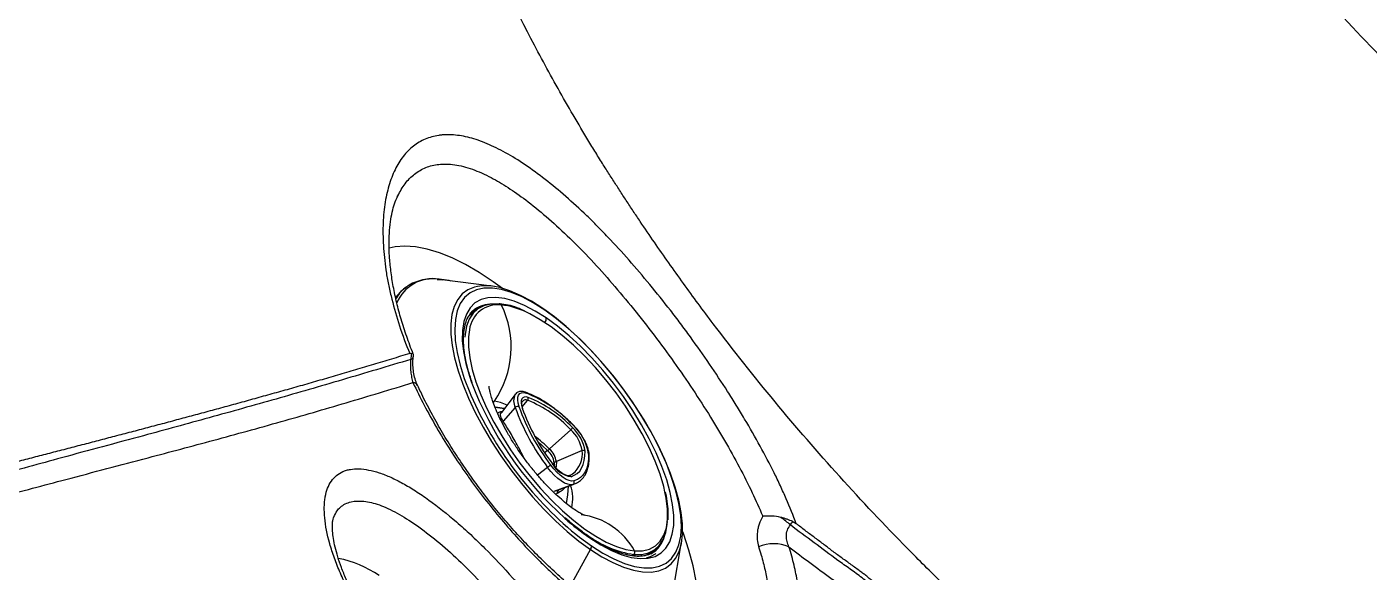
# Model space of a CAD drawing. Extents: x 409 to 498, y 628 to 778.
# Drawn here: x 417.31 to 427.93, y 660.71 to 665.02 of the extents above; entities that cross this region are included whole.
import ezdxf

# ---------------------------------------------------------------- set-up
doc = ezdxf.new("R2010")
doc.units = 0
doc.header["$MEASUREMENT"] = 0
doc.layers.add('1', color=4, linetype='Continuous')
doc.layers.add('GEOMETRY', color=4, linetype='Continuous', lineweight=25)

# ---------------------------------------------------------------- blocks, each defined once
blk = doc.blocks.new('2026_PULSE')
at = {"layer": 'GEOMETRY'}
for p, q in [((11.664, 18.717), (11.667, 18.725)), ((11.98, 18.067), (12.02, 18.063)), ((11.993, 18.07), (11.987, 18.07)), ((11.995, 18.07), (11.994, 18.066)), ((12.413, 18.014), (12.02, 18.063)), ((11.723, 17.997), (11.734, 18.005)), ((11.734, 18.005), (11.724, 17.998)), ((12.297, 17.83), (12.259, 17.802)), ((12.824, 17.835), (12.822, 17.836)), ((12.83, 17.83), (12.824, 17.835)), ((11.825, 17.227), (11.826, 17.225)), ((12.597, 17.158), (12.489, 17.015)), ((12.653, 17.059), (12.696, 17.11)), ((12.598, 17.054), (12.501, 16.947)), ((13.037, 16.878), (12.869, 16.726)), ((12.854, 16.713), (12.83, 16.696)), ((13.127, 16.713), (12.923, 16.626)), ((12.854, 16.58), (12.773, 16.52)), ((12.894, 16.608), (12.906, 16.617)), ((12.906, 16.617), (12.906, 16.594)), ((13.053, 16.444), (12.904, 16.39)), ((12.92, 16.395), (12.904, 16.39)), ((12.929, 16.374), (12.917, 16.369)), ((12.92, 16.395), (13.064, 16.448)), ((13.079, 16.454), (13.053, 16.444)), ((13.035, 15.644), (13.194, 15.931)), ((13.667, 15.905), (13.704, 15.933)), ((13.848, 15.601), (13.914, 15.992)), ((13.536, 15.892), (13.522, 15.882))]:
    blk.add_line(p, q, dxfattribs=at)
at = {"layer": 'GEOMETRY', "flags": 128}
for points in [[(12.497, 17.996), (12.424, 18.049), (12.313, 18.122), (12.204, 18.185), (12.099, 18.237), (11.998, 18.278), (11.901, 18.307), (11.81, 18.325), (11.725, 18.331), (11.647, 18.325), (11.601, 18.315)], [(12.09, 18.054), (12.075, 18.058), (11.995, 18.07)], [(12.299, 18.012), (12.276, 18.006), (12.224, 17.985), (12.179, 17.952), (12.143, 17.908), (12.115, 17.853), (12.097, 17.789), (12.088, 17.716), (12.089, 17.634), (12.098, 17.544), (12.118, 17.447), (12.146, 17.345), (12.183, 17.238), (12.228, 17.127), (12.282, 17.014), (12.343, 16.899), (12.41, 16.785), (12.484, 16.671), (12.563, 16.56), (12.647, 16.452), (12.734, 16.348), (12.824, 16.25), (12.916, 16.158), (13.009, 16.074), (13.102, 15.998), (13.194, 15.931)], [(12.831, 17.824), (12.74, 17.881), (12.652, 17.928), (12.568, 17.963), (12.49, 17.987), (12.417, 17.998), (12.35, 17.998), (12.291, 17.985), (12.24, 17.96), (12.197, 17.924), (12.163, 17.876), (12.138, 17.818), (12.124, 17.749), (12.119, 17.671), (12.123, 17.584), (12.138, 17.49), (12.162, 17.39), (12.195, 17.284), (12.238, 17.173), (12.247, 17.151)], [(12.816, 17.838), (12.726, 17.895), (12.639, 17.941), (12.556, 17.977), (12.477, 18.002), (12.404, 18.015), (12.337, 18.016), (12.299, 18.012)], [(12.843, 17.762), (12.755, 17.817), (12.671, 17.862), (12.59, 17.895), (12.515, 17.916), (12.445, 17.925), (12.382, 17.922), (12.327, 17.908), (12.279, 17.881), (12.241, 17.842), (12.211, 17.793), (12.191, 17.733), (12.18, 17.663), (12.179, 17.584), (12.188, 17.497), (12.207, 17.403), (12.235, 17.302), (12.249, 17.259)], [(12.465, 17.871), (12.404, 17.87), (12.349, 17.858), (12.302, 17.834), (12.264, 17.799), (12.234, 17.753), (12.213, 17.697), (12.201, 17.632), (12.199, 17.61)], [(12.259, 17.802), (12.224, 17.769), (12.214, 17.755)], [(13.782, 16.387), (13.772, 16.429), (13.743, 16.528), (13.704, 16.631), (13.657, 16.738), (13.602, 16.846), (13.539, 16.955), (13.47, 17.064), (13.395, 17.17), (13.315, 17.273), (13.232, 17.371), (13.146, 17.463), (13.058, 17.547), (12.969, 17.624), (12.882, 17.691), (12.795, 17.748), (12.712, 17.795), (12.681, 17.81)], [(13.865, 15.859), (13.866, 15.861), (13.894, 15.915), (13.912, 15.98), (13.921, 16.053), (13.921, 16.135), (13.911, 16.225), (13.892, 16.322), (13.863, 16.424), (13.826, 16.531), (13.781, 16.642), (13.727, 16.755), (13.667, 16.869), (13.599, 16.984), (13.525, 17.098), (13.446, 17.209), (13.362, 17.317), (13.275, 17.421), (13.185, 17.519), (13.093, 17.611), (13, 17.695), (12.907, 17.771), (12.823, 17.833)], [(13.2, 15.961), (13.291, 15.903), (13.378, 15.857), (13.462, 15.821), (13.541, 15.798), (13.614, 15.786), (13.68, 15.787), (13.74, 15.8), (13.791, 15.824), (13.834, 15.861), (13.867, 15.909), (13.892, 15.967), (13.907, 16.036), (13.912, 16.114), (13.907, 16.2), (13.893, 16.294), (13.869, 16.395), (13.835, 16.501), (13.793, 16.611), (13.742, 16.725), (13.683, 16.84), (13.617, 16.956), (13.544, 17.071), (13.465, 17.184), (13.382, 17.294), (13.294, 17.4), (13.203, 17.5), (13.111, 17.594), (13.017, 17.679), (12.923, 17.756), (12.831, 17.824)], [(13.188, 16.023), (13.275, 15.967), (13.36, 15.923), (13.44, 15.89), (13.516, 15.869), (13.585, 15.859), (13.648, 15.862), (13.704, 15.877), (13.751, 15.904), (13.79, 15.942), (13.82, 15.992), (13.84, 16.052), (13.851, 16.122), (13.851, 16.201), (13.842, 16.288), (13.824, 16.382), (13.796, 16.482), (13.758, 16.587), (13.712, 16.696), (13.658, 16.806), (13.596, 16.918), (13.528, 17.03), (13.453, 17.14), (13.374, 17.247), (13.29, 17.35), (13.203, 17.447), (13.113, 17.538), (13.023, 17.622), (12.932, 17.696), (12.843, 17.762)], [(12.235, 17.668), (12.228, 17.612), (12.228, 17.534), (12.238, 17.448), (12.258, 17.355), (12.287, 17.256), (12.326, 17.153), (12.373, 17.046), (12.428, 16.938), (12.491, 16.829), (12.56, 16.72), (12.635, 16.614), (12.715, 16.511), (12.798, 16.414), (12.884, 16.322), (12.972, 16.237), (13.061, 16.16), (13.148, 16.093), (13.235, 16.036), (13.318, 15.989), (13.398, 15.954), (13.472, 15.931)], [(12.425, 17.093), (12.426, 17.094), (12.434, 17.103)], [(12.533, 17.073), (12.482, 17.093), (12.434, 17.103)], [(12.628, 17.061), (12.62, 17.089), (12.617, 17.114), (12.618, 17.135), (12.624, 17.152), (12.634, 17.164), (12.648, 17.171), (12.665, 17.172), (12.686, 17.167)], [(12.7, 17.134), (12.684, 17.138), (12.669, 17.137), (12.658, 17.131), (12.65, 17.122), (12.645, 17.108), (12.644, 17.091), (12.647, 17.071), (12.653, 17.048)], [(12.51, 17.043), (12.476, 17.05), (12.439, 17.055)], [(13.053, 16.92), (13.053, 16.919), (13.053, 16.917)], [(12.776, 16.784), (12.813, 16.752), (12.854, 16.713)], [(13.039, 16.507), (13.065, 16.518), (13.088, 16.533), (13.108, 16.552), (13.123, 16.575), (13.136, 16.603), (13.144, 16.635), (13.149, 16.671), (13.15, 16.71)], [(13.178, 16.686), (13.177, 16.645), (13.172, 16.608), (13.163, 16.574), (13.15, 16.545), (13.133, 16.52), (13.113, 16.5), (13.089, 16.484), (13.061, 16.474)], [(13.053, 16.444), (13.035, 16.443), (13.013, 16.447), (12.988, 16.457), (12.961, 16.473), (12.934, 16.494), (12.906, 16.519), (12.879, 16.548), (12.854, 16.58)], [(13.061, 16.474), (13.044, 16.472), (13.024, 16.476), (13.001, 16.485), (12.977, 16.5), (12.952, 16.519), (12.926, 16.542), (12.902, 16.569), (12.878, 16.598)], [(12.923, 16.626), (12.922, 16.591), (12.92, 16.577)], [(13.018, 16.515), (13.044, 16.525), (13.05, 16.529)], [(13.004, 16.296), (13.015, 16.364), (13.018, 16.431)], [(13.541, 15.92), (13.604, 15.921), (13.659, 15.934), (13.706, 15.959), (13.744, 15.996), (13.773, 16.044), (13.793, 16.103), (13.802, 16.172), (13.802, 16.25), (13.792, 16.336), (13.782, 16.387)], [(13.536, 15.892), (13.598, 15.893), (13.652, 15.905), (13.699, 15.929), (13.737, 15.964), (13.767, 16.01), (13.788, 16.066), (13.8, 16.131), (13.802, 16.153)], [(13.077, 16.052), (13.107, 16.028), (13.2, 15.961)], [(13.941, 15.089), (13.973, 15.135), (14.006, 15.203), (14.03, 15.281), (14.044, 15.369), (14.048, 15.465), (14.043, 15.57), (14.029, 15.682), (14.004, 15.802), (13.971, 15.927), (13.929, 16.057), (13.922, 16.076)], [(13.194, 15.931), (13.283, 15.874), (13.37, 15.828), (13.454, 15.792), (13.532, 15.767), (13.605, 15.754), (13.673, 15.752), (13.733, 15.763), (13.785, 15.784), (13.83, 15.817), (13.865, 15.859)], [(13.472, 15.931), (13.472, 15.931), (13.541, 15.92)], [(13.674, 15.896), (13.707, 15.926), (13.725, 15.95)], [(13.621, 15.88), (13.663, 15.902), (13.667, 15.905)], [(13.709, 15.897), (13.664, 15.872), (13.633, 15.862)]]:
    blk.add_lwpolyline(points, dxfattribs=at)
at = {"layer": 'GEOMETRY'}
for centre, radius, start, end in [((11.948, 17.762), 0.311, 81.4443, 157.5504), ((11.897, 17.767), 0.289, 126.8603, 148.8864), ((11.911, 17.771), 0.294, 129.6188, 151.8681), ((12.461, 17.638), 0.228, 83.0043, 172.4352), ((12.375, 17.645), 0.207, 105.7092, 126.3161), ((12.41, 17.636), 0.235, 88.3948, 125.1542), ((11.81, 17.531), 0.756, 325.5488, 26.1813), ((12.474, 17.858), 0.0156, 23.5752, 126.7106), ((12.424, 17.272), 0.596, 64.4442, 83.7456), ((12.814, 17.821), 0.0168, 8.5518, 53.8768), ((12.793, 17.757), 0.0502, 320.8345, 5.6973), ((11.766, 17.46), 0.0267, 282.1889, 342.6045), ((11.783, 17.203), 0.0489, 29.5254, 82.5087), ((14.845, 18.244), 2.776, 200.7854, 228.121), ((14.996, 18.364), 3.005, 203.803, 230.2978), ((12.698, 17.107), 0.113, 152.9527, 208.0208), ((12.68, 17.079), 0.0351, 61.9348, 137.0864), ((12.673, 17.162), 0.0137, 21.2382, 70.3989), ((12.293, 16.196), 1.047, 43.4687, 67.9791), ((12.678, 17.126), 0.0234, 319.6056, 20.8401), ((12.331, 16.209), 0.973, 43.4687, 67.9791), ((12.327, 16.21), 0.996, 43.4687, 67.9791), ((12.39, 16.429), 0.628, 78.905, 85.5395), ((12.619, 17.034), 0.0287, 71.3963, 136.7794), ((14.273, 17.655), 1.78, 199.7325, 217.126), ((14.266, 17.649), 1.741, 199.7325, 217.126), ((14.212, 17.608), 1.656, 199.7325, 217.126), ((12.65, 17.041), 0.00778, 21.074, 66.646), ((12.459, 16.972), 0.0491, 313.1938, 329.0885), ((13.013, 16.908), 0.0386, 308.9206, 341.5353), ((12.836, 16.66), 0.318, 9.0129, 47.8455), ((12.789, 16.624), 0.394, 9.0129, 47.8455), ((11.96, 15.803), 1.295, 45.4251, 52.3366), ((12.848, 16.669), 0.282, 9.0129, 47.8455), ((12.73, 16.879), 0.207, 306.8122, 312.1603), ((12.743, 16.591), 0.166, 9.0129, 47.8455), ((12.754, 16.599), 0.171, 9.0129, 47.8455), ((12.928, 16.688), 0.201, 307.5912, 7.156), ((13.136, 16.691), 0.0233, 51.9659, 113.4212), ((13.169, 16.675), 0.0138, 2.2178, 51.6402), ((14.825, 13.935), 3.299, 126.1569, 126.6843), ((13.061, 16.698), 0.191, 207.9179, 263.53), ((12.955, 16.55), 0.0823, 112.9115, 126.1273), ((13.024, 16.498), 0.0179, 30.8235, 108.2079), ((13.045, 16.462), 0.0196, 294.1166, 35.6372), ((12.963, 16.377), 0.034, 131.4642, 185.3706), ((12.742, 16.333), 0.311, 346.7717, 19.5413), ((14.31, 17.65), 1.977, 228.1627, 235.3936), ((13.056, 15.656), 0.553, 28.5239, 83.4615), ((14.286, 15.585), 0.728, 47.887, 55.4321), ((13.655, 16.693), 0.81, 232.8148, 261.546), ((13.171, 16.02), 0.0168, 8.4832, 54.0507), ((13.556, 16.095), 0.23, 307.7457, 345.2065), ((13.155, 15.955), 0.0455, 328.4789, 7.1097), ((14.641, 15.674), 0.303, 66.2387, 112.9684), ((11.034, 15.011), 0.865, 55.7133, 79.1046), ((13.523, 15.909), 0.0217, 308.802, 29.7655)]:
    blk.add_arc(centre, radius, start, end, dxfattribs=at)
for points, knots in [([(16.075, 31.356), (16.054, 31.099), (16.033, 30.842), (16.006, 30.518), (16, 30.453), (15.989, 30.324), (15.973, 30.129), (15.957, 29.934), (15.924, 29.542), (15.901, 29.28), (15.874, 28.984), (15.871, 28.951), (15.865, 28.885), (15.862, 28.852), (15.854, 28.753), (15.849, 28.687), (15.836, 28.49), (15.83, 28.358), (15.824, 28.16), (15.822, 28.095), (15.821, 27.963), (15.821, 27.897), (15.823, 27.7), (15.826, 27.568), (15.843, 27.173), (15.863, 26.91), (15.906, 26.515), (15.923, 26.383), (15.951, 26.185), (15.96, 26.119), (15.976, 26.021), (15.981, 25.988), (15.992, 25.922), (15.998, 25.889), (16.05, 25.592), (16.104, 25.329), (16.183, 24.999), (16.2, 24.933), (16.234, 24.802), (16.253, 24.737), (16.311, 24.541), (16.353, 24.411), (16.443, 24.155), (16.491, 24.029), (16.555, 23.873), (16.568, 23.841), (16.595, 23.779), (16.608, 23.748), (16.649, 23.656), (16.677, 23.595), (16.82, 23.29), (16.946, 23.051), (17.152, 22.701), (17.223, 22.586), (17.334, 22.415), (17.372, 22.359), (17.449, 22.246), (17.488, 22.19), (17.606, 22.023), (17.686, 21.911), (17.808, 21.746), (17.849, 21.691), (17.932, 21.581), (17.974, 21.526), (18.185, 21.253), (18.358, 21.039), (18.712, 20.62), (18.894, 20.414), (19.265, 20.012), (19.454, 19.814), (20.036, 19.235), (20.44, 18.865), (20.966, 18.423), (21.072, 18.336), (21.234, 18.207), (21.287, 18.164), (21.396, 18.079), (21.45, 18.037), (21.724, 17.827), (21.945, 17.665), (22.225, 17.47), (22.282, 17.431), (22.395, 17.355), (22.451, 17.318), (22.623, 17.208), (22.739, 17.137), (23.09, 16.934), (23.33, 16.81), (23.699, 16.641), (23.823, 16.587), (24.012, 16.511), (24.075, 16.487), (24.171, 16.451), (24.203, 16.439), (24.267, 16.416), (24.299, 16.405), (24.46, 16.35), (24.589, 16.309), (24.784, 16.254), (24.849, 16.236), (24.979, 16.203), (25.044, 16.188), (25.37, 16.111), (25.632, 16.058), (25.96, 16.002), (26.025, 15.991), (26.157, 15.971), (26.222, 15.961), (26.42, 15.934), (26.552, 15.918), (26.816, 15.891), (26.948, 15.879), (27.212, 15.86), (27.345, 15.853), (27.742, 15.837), (28.006, 15.836), (28.333, 15.847), (28.399, 15.849), (28.497, 15.854), (28.529, 15.856), (28.595, 15.86), (28.692, 15.867), (28.79, 15.875), (28.92, 15.886), (28.985, 15.892), (29.309, 15.921), (29.568, 15.944), (30.082, 15.988), (30.339, 16.009), (30.722, 16.04), (30.849, 16.05), (31.008, 16.062), (31.04, 16.065), (31.103, 16.069), (31.135, 16.072), (31.23, 16.08), (31.293, 16.085), (31.357, 16.09)], [0, 0, 0, 0, 0.03125, 0.03125, 0.039062, 0.039062, 0.046875, 0.0625, 0.0625, 0.09375, 0.09375, 0.097656, 0.097656, 0.101563, 0.101563, 0.109375, 0.109375, 0.125, 0.125, 0.132813, 0.132813, 0.140625, 0.140625, 0.15625, 0.15625, 0.1875, 0.1875, 0.203125, 0.203125, 0.210938, 0.210938, 0.214844, 0.214844, 0.21875, 0.21875, 0.25, 0.25, 0.257813, 0.257813, 0.265625, 0.265625, 0.28125, 0.28125, 0.296875, 0.296875, 0.300781, 0.300781, 0.304688, 0.304688, 0.3125, 0.3125, 0.34375, 0.34375, 0.359375, 0.359375, 0.367188, 0.367188, 0.375, 0.375, 0.390625, 0.390625, 0.398438, 0.398438, 0.40625, 0.40625, 0.4375, 0.4375, 0.46875, 0.46875, 0.5, 0.5, 0.5625, 0.5625, 0.578125, 0.578125, 0.585938, 0.585938, 0.59375, 0.59375, 0.625, 0.625, 0.632813, 0.632813, 0.640625, 0.640625, 0.65625, 0.65625, 0.6875, 0.6875, 0.703125, 0.703125, 0.710938, 0.710938, 0.714844, 0.714844, 0.71875, 0.71875, 0.734375, 0.734375, 0.742188, 0.742188, 0.75, 0.75, 0.78125, 0.78125, 0.789063, 0.789063, 0.796875, 0.796875, 0.8125, 0.8125, 0.828125, 0.828125, 0.84375, 0.84375, 0.875, 0.875, 0.882813, 0.882813, 0.886719, 0.886719, 0.890625, 0.898438, 0.898438, 0.90625, 0.90625, 0.9375, 0.9375, 0.96875, 0.96875, 0.984375, 0.984375, 0.988281, 0.988281, 0.992188, 0.992188, 1, 1, 1, 1]), ([(27.667, 11.153), (27.41, 11.134), (27.153, 11.123), (26.64, 11.114), (26.383, 11.116), (25.998, 11.129), (25.87, 11.135), (25.613, 11.151), (25.485, 11.161), (25.103, 11.194), (24.848, 11.223), (24.341, 11.294), (24.088, 11.336), (23.71, 11.409), (23.585, 11.435), (23.427, 11.47), (23.396, 11.477), (23.333, 11.491), (23.302, 11.498), (23.255, 11.509), (23.24, 11.513), (23.209, 11.52), (23.193, 11.524), (23.143, 11.536), (23.108, 11.544), (23.061, 11.556), (23.051, 11.558), (23.031, 11.563), (23.021, 11.566), (22.992, 11.573), (22.972, 11.578), (22.914, 11.593), (22.875, 11.603), (22.759, 11.634), (22.682, 11.655), (22.45, 11.722), (22.296, 11.768), (22.067, 11.843), (21.99, 11.869), (21.838, 11.921), (21.762, 11.948), (21.536, 12.031), (21.386, 12.088), (21.089, 12.208), (20.942, 12.27), (20.65, 12.4), (20.505, 12.467), (20.074, 12.675), (19.791, 12.824), (19.44, 13.022), (19.371, 13.063), (19.266, 13.124), (19.231, 13.145), (19.179, 13.176), (19.161, 13.187), (19.127, 13.208), (19.11, 13.218), (19.059, 13.249), (19.026, 13.269), (18.978, 13.299), (18.962, 13.309), (18.932, 13.328), (18.917, 13.338), (18.888, 13.356), (18.874, 13.365), (18.846, 13.383), (18.832, 13.392), (18.804, 13.409), (18.791, 13.418), (18.764, 13.436), (18.723, 13.462), (18.682, 13.489), (18.627, 13.525), (18.599, 13.543), (18.517, 13.598), (18.462, 13.635), (18.298, 13.748), (18.189, 13.824), (18.027, 13.939), (17.974, 13.978), (17.867, 14.057), (17.814, 14.096), (17.655, 14.215), (17.551, 14.295), (17.241, 14.538), (17.039, 14.704), (16.643, 15.044), (16.449, 15.218), (16.164, 15.484), (16.069, 15.574), (15.883, 15.756), (15.791, 15.847), (15.335, 16.311), (14.986, 16.697), (14.486, 17.301), (14.323, 17.507), (14.084, 17.822), (14.005, 17.928), (13.889, 18.09), (13.85, 18.144), (13.774, 18.252), (13.736, 18.306), (13.661, 18.415), (13.623, 18.47), (13.568, 18.552), (13.549, 18.58), (13.513, 18.635), (13.494, 18.663), (13.458, 18.718), (13.44, 18.745), (13.405, 18.8), (13.388, 18.827), (13.361, 18.868), (13.352, 18.882), (13.334, 18.91), (13.325, 18.924), (13.307, 18.954), (13.297, 18.969), (13.277, 19), (13.267, 19.017), (13.237, 19.065), (13.217, 19.098), (13.186, 19.149), (13.175, 19.167), (13.154, 19.202), (13.102, 19.289), (13.051, 19.376), (12.93, 19.585), (12.853, 19.726), (12.627, 20.149), (12.487, 20.435), (12.29, 20.87), (12.227, 21.016), (12.106, 21.311), (12.047, 21.459), (11.935, 21.759), (11.882, 21.91), (11.806, 22.139), (11.781, 22.215), (11.733, 22.369), (11.709, 22.446), (11.641, 22.678), (11.598, 22.833), (11.556, 22.998), (11.554, 23.007), (11.549, 23.027), (11.546, 23.037), (11.541, 23.057), (11.539, 23.067), (11.534, 23.087), (11.532, 23.096), (11.52, 23.144), (11.512, 23.179), (11.5, 23.228), (11.496, 23.244), (11.489, 23.275), (11.478, 23.322), (11.467, 23.369), (11.446, 23.463), (11.432, 23.525), (11.406, 23.651), (11.393, 23.713), (11.356, 23.902), (11.332, 24.027), (11.267, 24.404), (11.231, 24.655), (11.14, 25.411), (11.106, 25.916), (11.091, 26.931), (11.109, 27.441), (11.156, 27.957)], [0, 0, 0, 0, 0.03125, 0.03125, 0.0625, 0.0625, 0.078125, 0.078125, 0.09375, 0.09375, 0.125, 0.125, 0.15625, 0.15625, 0.171875, 0.171875, 0.175781, 0.175781, 0.179688, 0.179688, 0.181641, 0.181641, 0.183594, 0.183594, 0.1875, 0.1875, 0.188477, 0.188477, 0.189453, 0.189453, 0.191406, 0.191406, 0.195313, 0.195313, 0.203125, 0.203125, 0.21875, 0.21875, 0.226563, 0.226563, 0.234375, 0.234375, 0.25, 0.25, 0.265625, 0.265625, 0.28125, 0.28125, 0.3125, 0.3125, 0.320313, 0.320313, 0.324219, 0.324219, 0.326172, 0.326172, 0.328125, 0.328125, 0.332031, 0.332031, 0.333984, 0.333984, 0.335938, 0.335938, 0.337891, 0.337891, 0.339844, 0.339844, 0.341797, 0.341797, 0.34375, 0.347656, 0.347656, 0.351563, 0.351563, 0.359375, 0.359375, 0.375, 0.375, 0.382813, 0.382813, 0.390625, 0.390625, 0.40625, 0.40625, 0.4375, 0.4375, 0.46875, 0.46875, 0.484375, 0.484375, 0.5, 0.5, 0.5625, 0.5625, 0.59375, 0.59375, 0.609375, 0.609375, 0.617188, 0.617188, 0.625, 0.625, 0.632813, 0.632813, 0.636719, 0.636719, 0.640625, 0.640625, 0.644531, 0.644531, 0.648438, 0.648438, 0.650391, 0.650391, 0.652344, 0.652344, 0.654297, 0.654297, 0.65625, 0.65625, 0.660156, 0.660156, 0.662109, 0.662109, 0.664063, 0.671875, 0.671875, 0.6875, 0.6875, 0.71875, 0.71875, 0.734375, 0.734375, 0.75, 0.75, 0.765625, 0.765625, 0.773438, 0.773438, 0.78125, 0.78125, 0.796875, 0.796875, 0.797852, 0.797852, 0.798828, 0.798828, 0.799805, 0.799805, 0.800781, 0.800781, 0.804688, 0.804688, 0.806641, 0.806641, 0.808594, 0.8125, 0.8125, 0.820313, 0.820313, 0.828125, 0.828125, 0.84375, 0.84375, 0.875, 0.875, 0.9375, 0.9375, 1, 1, 1, 1]), ([(14.821, 16.135), (14.797, 16.199), (14.77, 16.265), (14.726, 16.366), (14.711, 16.4), (14.679, 16.469), (14.662, 16.504), (14.576, 16.677), (14.498, 16.819), (14.391, 16.999), (14.369, 17.035), (14.324, 17.108), (14.301, 17.145), (14.231, 17.254), (14.183, 17.326), (14.085, 17.47), (14.035, 17.541), (13.957, 17.647), (13.931, 17.683), (13.879, 17.753), (13.852, 17.788), (13.717, 17.962), (13.608, 18.094), (13.443, 18.282), (13.387, 18.343), (13.303, 18.431), (13.275, 18.46), (13.219, 18.517), (13.191, 18.544), (13.052, 18.678), (12.942, 18.774), (12.781, 18.899), (12.728, 18.938), (12.623, 19.009), (12.572, 19.04), (12.497, 19.082), (12.472, 19.095), (12.423, 19.119), (12.399, 19.13), (12.328, 19.16), (12.282, 19.176), (12.194, 19.199), (12.152, 19.206), (12.09, 19.211), (12.07, 19.212), (12.04, 19.211), (12.031, 19.21), (12.011, 19.208), (12.002, 19.207), (11.954, 19.2), (11.919, 19.19), (11.852, 19.162), (11.821, 19.143), (11.763, 19.098), (11.736, 19.071), (11.687, 19.008), (11.666, 18.973), (11.628, 18.895), (11.612, 18.853), (11.585, 18.761), (11.574, 18.712), (11.558, 18.606), (11.554, 18.551), (11.55, 18.435), (11.552, 18.374), (11.561, 18.249), (11.568, 18.184), (11.584, 18.083), (11.591, 18.049), (11.605, 17.981), (11.613, 17.946), (11.639, 17.842), (11.659, 17.771), (11.706, 17.628), (11.733, 17.555), (11.764, 17.481)], [0, 0, 0, 0, 0.03125, 0.03125, 0.046875, 0.046875, 0.0625, 0.0625, 0.125, 0.125, 0.140625, 0.140625, 0.15625, 0.15625, 0.1875, 0.1875, 0.21875, 0.21875, 0.234375, 0.234375, 0.25, 0.25, 0.3125, 0.3125, 0.34375, 0.34375, 0.359375, 0.359375, 0.375, 0.375, 0.4375, 0.4375, 0.46875, 0.46875, 0.5, 0.5, 0.515625, 0.515625, 0.53125, 0.53125, 0.5625, 0.5625, 0.59375, 0.59375, 0.609375, 0.609375, 0.617188, 0.617188, 0.625, 0.625, 0.65625, 0.65625, 0.6875, 0.6875, 0.71875, 0.71875, 0.75, 0.75, 0.78125, 0.78125, 0.8125, 0.8125, 0.84375, 0.84375, 0.875, 0.875, 0.90625, 0.90625, 0.921875, 0.921875, 0.9375, 0.9375, 0.96875, 0.96875, 1, 1, 1, 1]), ([(11.669, 18.728), (11.687, 18.762), (11.725, 18.83), (11.8, 18.904), (11.889, 18.956), (11.995, 18.982), (12.117, 18.979), (12.257, 18.943), (12.399, 18.88), (12.54, 18.796), (12.686, 18.694), (12.842, 18.567), (13.008, 18.416), (13.177, 18.246), (13.345, 18.06), (13.512, 17.862), (13.676, 17.654), (13.834, 17.441), (13.985, 17.224), (14.126, 17.007), (14.255, 16.793), (14.372, 16.583), (14.472, 16.384), (14.529, 16.257), (14.554, 16.196), (14.555, 16.194)], [0, 0, 0, 0, 0.04149, 0.084801, 0.128261, 0.171572, 0.220263, 0.269164, 0.317872, 0.359287, 0.400705, 0.447406, 0.49426, 0.540961, 0.587775, 0.634741, 0.681558, 0.727915, 0.774416, 0.820772, 0.866093, 0.911549, 0.956865, 0.998758, 1, 1, 1, 1]), ([(11.793, 17.474), (11.792, 17.475), (11.772, 17.523), (11.739, 17.617), (11.694, 17.752), (11.659, 17.883), (11.632, 18.011), (11.613, 18.135), (11.602, 18.251), (11.599, 18.359), (11.603, 18.457), (11.613, 18.544), (11.628, 18.618), (11.647, 18.68), (11.661, 18.711), (11.668, 18.725)], [0, 0, 0, 0, 0.002033, 0.088657, 0.174896, 0.259386, 0.346403, 0.433488, 0.52, 0.605452, 0.689426, 0.771616, 0.851911, 0.931949, 1, 1, 1, 1]), ([(11.667, 18.725), (11.667, 18.726), (11.668, 18.727), (11.668, 18.728), (11.669, 18.728)], [0, 0, 0, 0, 0.449632, 1, 1, 1, 1]), ([(11.968, 18.071), (11.963, 18.071), (11.933, 18.072), (11.881, 18.068), (11.815, 18.051), (11.762, 18.027), (11.734, 18.004), (11.723, 17.995)], [0, 0, 0, 0, 0.051187, 0.313522, 0.572332, 0.825628, 1, 1, 1, 1]), ([(12.674, 17.817), (12.653, 17.826), (12.608, 17.846), (12.541, 17.866), (12.497, 17.871), (12.475, 17.874)], [0, 0, 0, 0, 0.287715, 0.643017, 1, 1, 1, 1]), ([(12.258, 17.251), (12.248, 17.28), (12.227, 17.342), (12.207, 17.428), (12.193, 17.509), (12.188, 17.584), (12.19, 17.65), (12.2, 17.708), (12.217, 17.757), (12.241, 17.796), (12.26, 17.819), (12.274, 17.827), (12.275, 17.828)], [0, 0, 0, 0, 0.105795, 0.215901, 0.325663, 0.435042, 0.544074, 0.652977, 0.762141, 0.87271, 0.98672, 1, 1, 1, 1]), ([(11.771, 17.434), (11.59, 17.38), (11.227, 17.271), (10.698, 17.118), (10.174, 16.972), (9.609, 16.817), (9.045, 16.668), (8.621, 16.548), (8.385, 16.493), (8.31, 16.465), (8.27, 16.42), (8.259, 16.368), (8.254, 16.343)], [0, 0, 0, 0, 0.140638, 0.281305, 0.427376, 0.573414, 0.759963, 0.913915, 0.948553, 0.966113, 0.983617, 1, 1, 1, 1]), ([(11.764, 17.481), (11.74, 17.474), (11.691, 17.459), (11.619, 17.437), (11.547, 17.415), (11.476, 17.394), (11.404, 17.372), (11.333, 17.351), (11.263, 17.33), (11.192, 17.31), (11.122, 17.289), (11.052, 17.269), (10.983, 17.249), (10.914, 17.229), (10.844, 17.21), (10.776, 17.19), (10.707, 17.171), (10.639, 17.152), (10.571, 17.133), (10.503, 17.114), (10.436, 17.095), (10.368, 17.077), (10.301, 17.058), (10.234, 17.04), (10.167, 17.022), (10.101, 17.004), (10.035, 16.986), (9.968, 16.969), (9.902, 16.951), (9.837, 16.933), (9.771, 16.916), (9.705, 16.899), (9.64, 16.881), (9.575, 16.864), (9.51, 16.847), (9.445, 16.83), (9.38, 16.813), (9.316, 16.796), (9.251, 16.779), (9.187, 16.762), (9.123, 16.746), (9.058, 16.729), (8.994, 16.712), (8.931, 16.696), (8.867, 16.679), (8.803, 16.663), (8.74, 16.646), (8.676, 16.63), (8.613, 16.613), (8.55, 16.597), (8.486, 16.581), (8.423, 16.565), (8.381, 16.554), (8.361, 16.548)], [0, 0, 0, 0, 0.019608, 0.039217, 0.058826, 0.078435, 0.098044, 0.117653, 0.137262, 0.156871, 0.176479, 0.196088, 0.215695, 0.235303, 0.25491, 0.274517, 0.294124, 0.313731, 0.333337, 0.352944, 0.372551, 0.392158, 0.411764, 0.431372, 0.450979, 0.470587, 0.490194, 0.509802, 0.52941, 0.549018, 0.568626, 0.588235, 0.607843, 0.627451, 0.647059, 0.666667, 0.686276, 0.705884, 0.725491, 0.745099, 0.764707, 0.784315, 0.803923, 0.823531, 0.843138, 0.862746, 0.882354, 0.901961, 0.921569, 0.941177, 0.960784, 0.980392, 1, 1, 1, 1]), ([(11.771, 17.434), (11.77, 17.418), (11.769, 17.402), (11.769, 17.37), (11.77, 17.353), (11.773, 17.322), (11.775, 17.307), (11.781, 17.278), (11.785, 17.264), (11.789, 17.251)], [0, 0, 0, 0, 0.25, 0.25, 0.5, 0.5, 0.75, 0.75, 1, 1, 1, 1]), ([(11.793, 17.472), (11.793, 17.472), (11.796, 17.477), (11.786, 17.48), (11.777, 17.482)], [0, 0, 0, 0, 0.101039, 1, 1, 1, 1]), ([(11.826, 17.227), (11.823, 17.233), (11.814, 17.252), (11.801, 17.292), (11.791, 17.345), (11.788, 17.398), (11.789, 17.435), (11.791, 17.451), (11.791, 17.452)], [0, 0, 0, 0, 0.09694, 0.329537, 0.553878, 0.772438, 0.986661, 1, 1, 1, 1]), ([(11.791, 17.452), (11.792, 17.458), (11.793, 17.464), (11.793, 17.47), (11.793, 17.472)], [0, 0, 0, 0, 0.820204, 1, 1, 1, 1]), ([(8.324, 14.909), (8.318, 14.983), (8.295, 15.25), (8.287, 15.624), (8.295, 15.945), (8.296, 16.096), (8.299, 16.185), (8.314, 16.26), (8.352, 16.302), (8.423, 16.325), (8.655, 16.381), (9.08, 16.496), (9.645, 16.643), (10.212, 16.795), (10.734, 16.938), (11.257, 17.09), (11.612, 17.197), (11.789, 17.251)], [0, 0, 0, 0, 0.036801, 0.133443, 0.173554, 0.187011, 0.200459, 0.213799, 0.226639, 0.239543, 0.266089, 0.390403, 0.54106, 0.65901, 0.777015, 0.888498, 1, 1, 1, 1]), ([(11.789, 17.251), (11.845, 17.132), (11.907, 17.013), (12.044, 16.778), (12.118, 16.661), (12.219, 16.517), (12.239, 16.488), (12.281, 16.431), (12.302, 16.403), (12.366, 16.319), (12.409, 16.264), (12.542, 16.103), (12.635, 15.999), (12.755, 15.875), (12.78, 15.851), (12.828, 15.803), (12.853, 15.779), (12.926, 15.71), (12.975, 15.666), (13.123, 15.537), (13.222, 15.458), (13.347, 15.369), (13.372, 15.351), (13.422, 15.317), (13.447, 15.301), (13.52, 15.254), (13.569, 15.224), (13.713, 15.143), (13.806, 15.097), (13.92, 15.051), (13.943, 15.043), (13.987, 15.027), (14.009, 15.019), (14.074, 14.999), (14.116, 14.988), (14.237, 14.962), (14.313, 14.955), (14.418, 14.958), (14.452, 14.962), (14.514, 14.974), (14.573, 14.991), (14.625, 15.017), (14.66, 15.041), (14.672, 15.049), (14.693, 15.067), (14.704, 15.077), (14.753, 15.128), (14.784, 15.177), (14.816, 15.263), (14.825, 15.294), (14.835, 15.344), (14.837, 15.361), (14.842, 15.396), (14.843, 15.414), (14.848, 15.506), (14.843, 15.586), (14.823, 15.716), (14.814, 15.761), (14.792, 15.854), (14.778, 15.902), (14.763, 15.952)], [0, 0, 0, 0, 0.0625, 0.0625, 0.125, 0.125, 0.140625, 0.140625, 0.15625, 0.15625, 0.1875, 0.1875, 0.25, 0.25, 0.265625, 0.265625, 0.28125, 0.28125, 0.3125, 0.3125, 0.375, 0.375, 0.390625, 0.390625, 0.40625, 0.40625, 0.4375, 0.4375, 0.5, 0.5, 0.515625, 0.515625, 0.53125, 0.53125, 0.5625, 0.5625, 0.625, 0.625, 0.65625, 0.65625, 0.6875, 0.71875, 0.71875, 0.734375, 0.734375, 0.75, 0.75, 0.8125, 0.8125, 0.84375, 0.84375, 0.859375, 0.859375, 0.875, 0.875, 0.9375, 0.9375, 0.96875, 0.96875, 1, 1, 1, 1]), ([(14.255, 15.055), (14.239, 15.053), (14.207, 15.049), (14.145, 15.05), (14.074, 15.059), (13.995, 15.076), (13.91, 15.101), (13.818, 15.136), (13.721, 15.179), (13.62, 15.23), (13.514, 15.291), (13.403, 15.362), (13.289, 15.441), (13.172, 15.53), (13.053, 15.626), (12.934, 15.731), (12.817, 15.842), (12.7, 15.959), (12.587, 16.081), (12.479, 16.207), (12.374, 16.337), (12.274, 16.47), (12.179, 16.607), (12.087, 16.747), (12.001, 16.89), (11.922, 17.033), (11.864, 17.146), (11.835, 17.21), (11.828, 17.226)], [0, 0, 0, 0, 0.036683, 0.07559, 0.113845, 0.151835, 0.189705, 0.227495, 0.265096, 0.302681, 0.340987, 0.379967, 0.419551, 0.459639, 0.50011, 0.540828, 0.58165, 0.622392, 0.662917, 0.703118, 0.742948, 0.782619, 0.822721, 0.863216, 0.904026, 0.945051, 0.986173, 1, 1, 1, 1]), ([(13.151, 16.199), (13.151, 16.199), (13.153, 16.199), (13.146, 16.201), (13.129, 16.209), (13.102, 16.224), (13.067, 16.246), (13.024, 16.277), (12.976, 16.316), (12.922, 16.364), (12.864, 16.42), (12.805, 16.483), (12.746, 16.552), (12.687, 16.626), (12.632, 16.702), (12.58, 16.78), (12.534, 16.858), (12.494, 16.933), (12.46, 17.003), (12.433, 17.067), (12.414, 17.122), (12.401, 17.167), (12.394, 17.199), (12.391, 17.22), (12.391, 17.222), (12.391, 17.223)], [0, 0, 0, 0, 0.005598, 0.042562, 0.080239, 0.119209, 0.159893, 0.20248, 0.246956, 0.293169, 0.340872, 0.389776, 0.439575, 0.489965, 0.540651, 0.591316, 0.641608, 0.69124, 0.739923, 0.78738, 0.833369, 0.877727, 0.920445, 0.961748, 1, 1, 1, 1]), ([(12.678, 17.175), (12.672, 17.177), (12.656, 17.181), (12.632, 17.181), (12.609, 17.173), (12.601, 17.161), (12.597, 17.157)], [0, 0, 0, 0, 0.189607, 0.504398, 0.794047, 1, 1, 1, 1]), ([(12.658, 17.044), (12.656, 17.05), (12.651, 17.065), (12.649, 17.087), (12.651, 17.1), (12.653, 17.102), (12.654, 17.102)], [0, 0, 0, 0, 0.1857205, 0.5316432, 0.8678193, 1, 1, 1, 1]), ([(13.053, 16.92), (13.04, 16.932), (13.005, 16.966), (12.945, 17.017), (12.875, 17.071), (12.806, 17.116), (12.74, 17.152), (12.698, 17.167), (12.678, 17.175)], [0, 0, 0, 0, 0.095211, 0.276508, 0.458074, 0.639953, 0.822247, 1, 1, 1, 1]), ([(12.46, 17.006), (12.464, 17.011), (12.471, 17.02), (12.488, 17.022), (12.495, 17.022)], [0, 0, 0, 0, 0.614537, 1, 1, 1, 1]), ([(12.501, 16.947), (12.494, 16.959), (12.48, 16.982), (12.479, 17.006), (12.489, 17.013), (12.49, 17.014)], [0, 0, 0, 0, 0.471557, 0.918446, 1, 1, 1, 1]), ([(12.67, 16.651), (12.654, 16.682), (12.617, 16.754), (12.558, 16.858), (12.52, 16.917), (12.501, 16.947)], [0, 0, 0, 0, 0.279426, 0.637535, 1, 1, 1, 1]), ([(13.183, 16.676), (13.183, 16.682), (13.182, 16.701), (13.173, 16.736), (13.154, 16.781), (13.129, 16.826), (13.098, 16.87), (13.072, 16.901), (13.056, 16.916), (13.053, 16.92)], [0, 0, 0, 0, 0.090658, 0.264901, 0.437349, 0.607919, 0.777573, 0.947118, 1, 1, 1, 1]), ([(13.08, 16.455), (13.092, 16.462), (13.117, 16.476), (13.145, 16.509), (13.167, 16.552), (13.18, 16.602), (13.184, 16.645), (13.183, 16.671), (13.183, 16.676)], [0, 0, 0, 0, 0.17282, 0.365649, 0.559034, 0.756601, 0.950687, 1, 1, 1, 1]), ([(11.234, 16.547), (11.215, 16.539), (11.199, 16.528), (11.168, 16.503), (11.155, 16.488), (11.12, 16.438), (11.104, 16.397), (11.093, 16.336), (11.091, 16.324), (11.089, 16.297), (11.088, 16.284), (11.087, 16.241), (11.088, 16.212), (11.097, 16.119), (11.11, 16.051), (11.136, 15.958), (11.142, 15.94), (11.154, 15.902), (11.161, 15.883), (11.182, 15.825), (11.197, 15.785), (11.232, 15.704), (11.251, 15.663), (11.282, 15.6), (11.293, 15.579), (11.316, 15.536), (11.327, 15.515), (11.387, 15.407), (11.441, 15.321), (11.529, 15.19), (11.56, 15.147), (11.608, 15.082), (11.625, 15.06), (11.658, 15.017), (11.674, 14.995), (11.759, 14.889), (11.83, 14.807), (11.942, 14.686), (11.98, 14.647), (12.056, 14.57), (12.095, 14.533), (12.211, 14.426), (12.289, 14.359), (12.446, 14.236), (12.522, 14.181), (12.634, 14.11), (12.671, 14.087), (12.743, 14.046), (12.779, 14.027), (12.883, 13.977), (12.947, 13.952), (13.023, 13.93), (13.037, 13.926), (13.066, 13.919), (13.081, 13.917), (13.122, 13.91), (13.148, 13.907), (13.221, 13.906), (13.264, 13.913), (13.309, 13.933), (13.318, 13.937), (13.334, 13.947), (13.341, 13.953), (13.363, 13.97), (13.375, 13.984), (13.396, 14.016), (13.405, 14.033), (13.415, 14.062), (13.418, 14.073), (13.423, 14.094), (13.425, 14.105), (13.433, 14.163), (13.431, 14.216), (13.416, 14.305), (13.41, 14.336), (13.397, 14.385), (13.392, 14.402), (13.382, 14.436), (13.376, 14.453), (13.345, 14.541), (13.314, 14.615), (13.257, 14.733), (13.236, 14.773), (13.192, 14.855), (13.169, 14.896), (13.119, 14.98), (13.093, 15.022), (13.038, 15.108), (13.009, 15.151), (12.918, 15.282), (12.855, 15.368), (12.754, 15.496), (12.72, 15.538), (12.667, 15.602), (12.649, 15.623), (12.614, 15.665), (12.596, 15.685), (12.505, 15.788), (12.432, 15.866), (12.339, 15.959), (12.32, 15.977), (12.283, 16.013), (12.264, 16.031), (12.208, 16.084), (12.17, 16.117), (12.059, 16.213), (11.987, 16.271), (11.897, 16.335), (11.88, 16.348), (11.844, 16.372), (11.827, 16.383), (11.775, 16.416), (11.741, 16.436), (11.676, 16.472), (11.644, 16.488), (11.597, 16.509), (11.582, 16.516), (11.552, 16.527), (11.537, 16.533), (11.463, 16.557), (11.41, 16.567), (11.338, 16.57), (11.315, 16.568), (11.283, 16.563), (11.273, 16.561), (11.253, 16.555), (11.243, 16.551), (11.234, 16.547)], [0, 0, 0, 0, 0.015625, 0.015625, 0.03125, 0.03125, 0.0625, 0.0625, 0.070313, 0.070313, 0.078125, 0.078125, 0.09375, 0.09375, 0.125, 0.125, 0.132813, 0.132813, 0.140625, 0.140625, 0.15625, 0.15625, 0.171875, 0.171875, 0.179688, 0.179688, 0.1875, 0.1875, 0.21875, 0.21875, 0.234375, 0.234375, 0.242188, 0.242188, 0.25, 0.25, 0.28125, 0.28125, 0.296875, 0.296875, 0.3125, 0.3125, 0.34375, 0.34375, 0.375, 0.375, 0.390625, 0.390625, 0.40625, 0.40625, 0.4375, 0.4375, 0.445313, 0.445313, 0.453125, 0.453125, 0.46875, 0.46875, 0.5, 0.5, 0.507813, 0.507813, 0.515625, 0.515625, 0.53125, 0.53125, 0.546875, 0.546875, 0.554688, 0.554688, 0.5625, 0.5625, 0.59375, 0.59375, 0.609375, 0.609375, 0.617188, 0.617188, 0.625, 0.625, 0.65625, 0.65625, 0.671875, 0.671875, 0.6875, 0.6875, 0.703125, 0.703125, 0.71875, 0.71875, 0.75, 0.75, 0.765625, 0.765625, 0.773438, 0.773438, 0.78125, 0.78125, 0.8125, 0.8125, 0.820313, 0.820313, 0.828125, 0.828125, 0.84375, 0.84375, 0.875, 0.875, 0.882813, 0.882813, 0.890625, 0.890625, 0.90625, 0.90625, 0.921875, 0.921875, 0.929688, 0.929688, 0.9375, 0.9375, 0.96875, 0.96875, 0.984375, 0.984375, 0.992188, 0.992188, 1, 1, 1, 1]), ([(13.019, 16.516), (13.018, 16.515), (13.013, 16.514), (12.999, 16.517), (12.975, 16.529), (12.947, 16.549), (12.918, 16.577), (12.901, 16.599), (12.893, 16.609)], [0, 0, 0, 0, 0.097109, 0.268101, 0.450427, 0.635519, 0.825594, 1, 1, 1, 1]), ([(12.989, 16.42), (12.983, 16.413), (12.968, 16.395), (12.943, 16.382), (12.929, 16.374)], [0, 0, 0, 0, 0.4118387, 1, 1, 1, 1]), ([(13.807, 16.165), (13.808, 16.181), (13.81, 16.22), (13.803, 16.292), (13.796, 16.348), (13.788, 16.379), (13.787, 16.38)], [0, 0, 0, 0, 0.248318, 0.619016, 0.989739, 1, 1, 1, 1]), ([(11.164, 16.187), (11.171, 16.205), (11.184, 16.236), (11.227, 16.28), (11.293, 16.314), (11.398, 16.318), (11.521, 16.289), (11.661, 16.224), (11.815, 16.128), (11.979, 16.002), (12.148, 15.851), (12.317, 15.68), (12.483, 15.495), (12.64, 15.301), (12.784, 15.104), (12.91, 14.91), (13.016, 14.725), (13.097, 14.552), (13.153, 14.396), (13.18, 14.261), (13.178, 14.149), (13.146, 14.065), (13.092, 14.01), (13.037, 13.999), (13.013, 13.994)], [0, 0, 0, 0, 0.028148, 0.048793, 0.099565, 0.146999, 0.194435, 0.242543, 0.290656, 0.33927, 0.387889, 0.436637, 0.485387, 0.533917, 0.582446, 0.630514, 0.678579, 0.726134, 0.773686, 0.820925, 0.868162, 0.915421, 0.962679, 1, 1, 1, 1]), ([(13.033, 13.995), (13.033, 13.995), (13.033, 13.995), (13.022, 13.993), (12.998, 13.994), (12.962, 13.998), (12.916, 14.009), (12.86, 14.027), (12.796, 14.053), (12.723, 14.087), (12.644, 14.13), (12.561, 14.181), (12.473, 14.24), (12.382, 14.308), (12.288, 14.383), (12.191, 14.466), (12.094, 14.555), (11.996, 14.651), (11.901, 14.75), (11.809, 14.853), (11.722, 14.957), (11.64, 15.063), (11.562, 15.171), (11.488, 15.279), (11.421, 15.388), (11.359, 15.495), (11.306, 15.598), (11.26, 15.697), (11.222, 15.789), (11.193, 15.874), (11.172, 15.951), (11.159, 16.019), (11.152, 16.077), (11.151, 16.125), (11.154, 16.16), (11.159, 16.181), (11.161, 16.186), (11.162, 16.188)], [0, 0, 0, 0, 0.006568, 0.032917, 0.05854, 0.084405, 0.110992, 0.138454, 0.166735, 0.195677, 0.225081, 0.254736, 0.284471, 0.314235, 0.34479, 0.375955, 0.407535, 0.439315, 0.471037, 0.502466, 0.533444, 0.56411, 0.595105, 0.626424, 0.657931, 0.689444, 0.720738, 0.751631, 0.781951, 0.81156, 0.840645, 0.869571, 0.898152, 0.926272, 0.953888, 0.981129, 1, 1, 1, 1]), ([(13.181, 16.034), (13.167, 16.044), (13.126, 16.072), (13.062, 16.121), (13.012, 16.165), (12.99, 16.185)], [0, 0, 0, 0, 0.2247556, 0.6511589, 1, 1, 1, 1]), ([(14.555, 16.194), (14.544, 16.174), (14.535, 16.153), (14.524, 16.122), (14.521, 16.111), (14.516, 16.091), (14.514, 16.08), (14.51, 16.049), (14.51, 16.029), (14.513, 15.99), (14.517, 15.971), (14.523, 15.954)], [0, 0, 0, 0, 0.25, 0.25, 0.375, 0.375, 0.5, 0.5, 0.75, 0.75, 1, 1, 1, 1]), ([(14.699, 16.185), (14.675, 16.19), (14.651, 16.194), (14.615, 16.196), (14.603, 16.196), (14.585, 16.196), (14.579, 16.196), (14.567, 16.195), (14.561, 16.195), (14.555, 16.194)], [0, 0, 0, 0, 0.5, 0.5, 0.75, 0.75, 0.875, 0.875, 1, 1, 1, 1]), ([(14.793, 16.152), (14.778, 16.159), (14.763, 16.165), (14.74, 16.173), (14.732, 16.176), (14.716, 16.181), (14.707, 16.183), (14.699, 16.185)], [0, 0, 0, 0, 0.5, 0.5, 0.75, 0.75, 1, 1, 1, 1]), ([(13.697, 15.914), (13.686, 15.906), (13.663, 15.891), (13.618, 15.879), (13.565, 15.875), (13.506, 15.882), (13.441, 15.899), (13.371, 15.925), (13.298, 15.961), (13.233, 15.999), (13.194, 16.025), (13.181, 16.034)], [0, 0, 0, 0, 0.112086, 0.239405, 0.361199, 0.478904, 0.594952, 0.710643, 0.826403, 0.942463, 1, 1, 1, 1]), ([(14.763, 15.952), (14.756, 15.965), (14.751, 15.979), (14.744, 16.008), (14.742, 16.023), (14.743, 16.054), (14.745, 16.069), (14.756, 16.099), (14.764, 16.113), (14.774, 16.125)], [0, 0, 0, 0, 0.25, 0.25, 0.5, 0.5, 0.75, 0.75, 1, 1, 1, 1]), ([(16.105, 14.794), (16.011, 14.918), (15.918, 15.043), (15.804, 15.201), (15.781, 15.232), (15.747, 15.28), (15.735, 15.296), (15.718, 15.319), (15.713, 15.327), (15.701, 15.343), (15.695, 15.351), (15.677, 15.375), (15.664, 15.391), (15.639, 15.423), (15.625, 15.438), (15.585, 15.485), (15.557, 15.515), (15.512, 15.56), (15.497, 15.574), (15.467, 15.603), (15.451, 15.617), (15.405, 15.658), (15.373, 15.683), (15.326, 15.719), (15.31, 15.731), (15.278, 15.754), (15.262, 15.765), (15.214, 15.8), (15.182, 15.822), (15.024, 15.938), (14.898, 16.031), (14.774, 16.125)], [0, 0, 0, 0, 0.25, 0.25, 0.3125, 0.3125, 0.34375, 0.34375, 0.359375, 0.359375, 0.375, 0.375, 0.40625, 0.40625, 0.4375, 0.4375, 0.5, 0.5, 0.53125, 0.53125, 0.5625, 0.5625, 0.625, 0.625, 0.65625, 0.65625, 0.6875, 0.6875, 0.75, 0.75, 1, 1, 1, 1]), ([(15.318, 15.765), (15.294, 15.782), (15.246, 15.817), (15.175, 15.869), (15.103, 15.922), (15.032, 15.975), (14.962, 16.028), (14.891, 16.081), (14.844, 16.117), (14.821, 16.135)], [0, 0, 0, 0, 0.142857, 0.285714, 0.428571, 0.571428, 0.714285, 0.857143, 1, 1, 1, 1]), ([(14.523, 15.954), (14.53, 15.931), (14.55, 15.868), (14.575, 15.767), (14.596, 15.654), (14.605, 15.547), (14.604, 15.449), (14.591, 15.361), (14.567, 15.283), (14.532, 15.214), (14.485, 15.156), (14.427, 15.11), (14.358, 15.076), (14.302, 15.057), (14.267, 15.054), (14.261, 15.053)], [0, 0, 0, 0, 0.044573, 0.128287, 0.212, 0.298057, 0.384112, 0.468036, 0.551958, 0.638353, 0.724748, 0.809996, 0.895245, 0.983084, 1, 1, 1, 1]), ([(14.763, 15.952), (14.872, 15.869), (14.983, 15.786), (15.122, 15.685), (15.15, 15.665), (15.192, 15.634), (15.206, 15.624), (15.234, 15.604), (15.248, 15.594), (15.276, 15.574), (15.29, 15.563), (15.317, 15.541), (15.331, 15.53), (15.358, 15.506), (15.372, 15.494), (15.399, 15.469), (15.412, 15.456), (15.451, 15.417), (15.476, 15.391), (15.511, 15.349), (15.523, 15.336), (15.545, 15.308), (15.555, 15.294), (15.571, 15.273), (15.575, 15.266), (15.585, 15.252), (15.6, 15.231), (15.616, 15.21), (15.646, 15.168), (15.666, 15.14), (15.767, 15.002), (15.849, 14.892), (15.932, 14.783)], [0, 0, 0, 0, 0.25, 0.25, 0.3125, 0.3125, 0.34375, 0.34375, 0.375, 0.375, 0.40625, 0.40625, 0.4375, 0.4375, 0.46875, 0.46875, 0.5, 0.5, 0.5625, 0.5625, 0.59375, 0.59375, 0.625, 0.625, 0.640625, 0.640625, 0.65625, 0.6875, 0.6875, 0.75, 0.75, 1, 1, 1, 1]), ([(15.745, 15.338), (15.742, 15.343), (15.735, 15.351), (15.725, 15.365), (15.715, 15.378), (15.705, 15.392), (15.694, 15.405), (15.683, 15.418), (15.672, 15.432), (15.661, 15.445), (15.65, 15.458), (15.638, 15.471), (15.627, 15.485), (15.615, 15.498), (15.603, 15.511), (15.591, 15.523), (15.579, 15.536), (15.567, 15.549), (15.554, 15.562), (15.542, 15.574), (15.529, 15.587), (15.516, 15.599), (15.503, 15.611), (15.49, 15.623), (15.477, 15.635), (15.464, 15.647), (15.451, 15.658), (15.438, 15.67), (15.425, 15.681), (15.412, 15.692), (15.398, 15.703), (15.385, 15.714), (15.371, 15.725), (15.358, 15.735), (15.345, 15.745), (15.331, 15.755), (15.322, 15.762), (15.318, 15.765)], [0, 0, 0, 0, 0.028552, 0.057107, 0.085665, 0.114226, 0.142791, 0.171358, 0.199929, 0.228502, 0.257077, 0.285654, 0.314233, 0.342812, 0.371392, 0.399972, 0.428552, 0.457131, 0.48571, 0.51429, 0.542869, 0.571448, 0.600028, 0.628608, 0.657188, 0.685767, 0.714346, 0.742923, 0.771498, 0.800071, 0.828642, 0.857209, 0.885774, 0.914335, 0.942893, 0.971448, 1, 1, 1, 1])]:
    blk.add_open_spline(points, degree=3, knots=knots, dxfattribs=at)
for points in [[(11.764, 17.481), (11.768, 17.483), (11.773, 17.483), (11.777, 17.482)], [(11.777, 17.482), (11.775, 17.466), (11.773, 17.45), (11.771, 17.434)], [(14.774, 16.125), (14.78, 16.134), (14.786, 16.143), (14.793, 16.152)], [(14.793, 16.152), (14.803, 16.147), (14.812, 16.141), (14.821, 16.135)]]:
    blk.add_open_spline(points, degree=3, dxfattribs=at)

msp = doc.modelspace()

# ---------------------------------------------------------------- block references
at = {"layer": '1'}
msp.add_blockref('2026_PULSE', (408.577, 644.96), dxfattribs=at)

doc.saveas('drawing.dxf')
